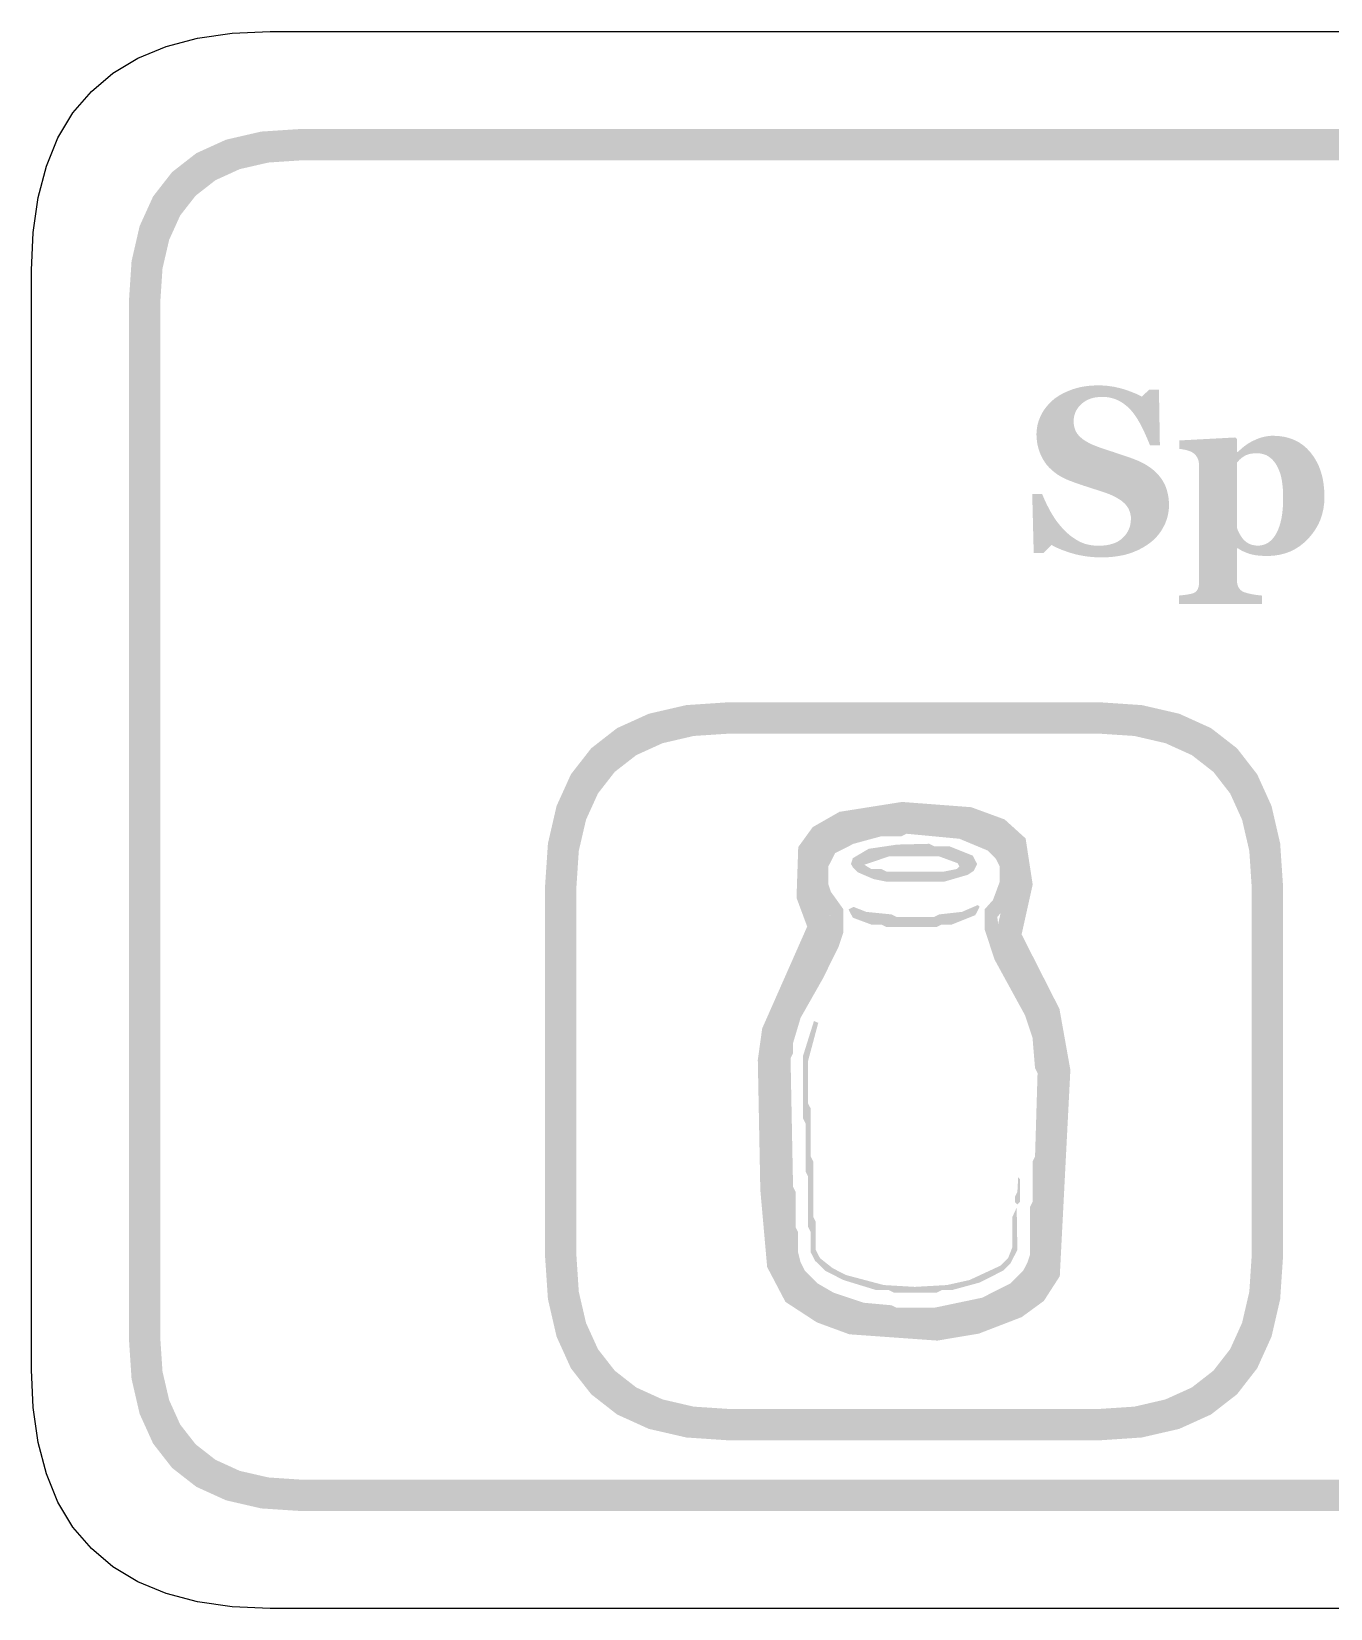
# Model space of a CAD drawing. Header units: millimetres. Extents: x 6 to 441, y 6 to 299.
# Drawn here: x 257.96 to 274.5, y 123.96 to 144.04 of the extents above; entities that cross this region are included whole.
import ezdxf

# ---------------------------------------------------------------- set-up
doc = ezdxf.new("R2010")
doc.units = ezdxf.units.MM
doc.layers.add('CUT', color=1, linetype='Continuous')
doc.layers.add('RASTER', color=7, linetype='Continuous')

msp = doc.modelspace()

# ---------------------------------------------------------------- hatches: boundary and pattern name
at = {"layer": 'RASTER'}
h = msp.add_hatch(color=7, dxfattribs=at)
h.paths.add_polyline_path([(259.2, 140.6), (259.234, 141.116), (259.337, 141.563), (259.509, 141.941), (259.75, 142.25), (260.059, 142.491), (260.438, 142.663), (260.884, 142.766), (261.4, 142.8), (318.6, 142.8), (319.116, 142.766), (319.563, 142.663), (319.941, 142.491), (320.25, 142.25), (320.491, 141.941), (320.663, 141.563), (320.766, 141.116), (320.8, 140.6), (320.8, 127.4), (320.766, 126.884), (320.662, 126.438), (320.491, 126.059), (320.25, 125.75), (319.941, 125.509), (319.563, 125.337), (319.116, 125.234), (318.6, 125.2), (261.4, 125.2), (260.884, 125.234), (260.438, 125.337), (260.059, 125.509), (259.75, 125.75), (259.509, 126.059), (259.337, 126.438), (259.234, 126.884), (259.2, 127.4)])
h.paths.add_polyline_path([(259.6, 140.6), (259.6, 127.4), (259.628, 126.978), (259.713, 126.613), (259.853, 126.303), (260.05, 126.05), (260.303, 125.853), (260.612, 125.712), (260.978, 125.628), (261.4, 125.6), (318.6, 125.6), (319.022, 125.628), (319.388, 125.712), (319.697, 125.853), (319.95, 126.05), (320.147, 126.303), (320.287, 126.613), (320.372, 126.978), (320.4, 127.4), (320.4, 140.6), (320.372, 141.022), (320.287, 141.388), (320.147, 141.697), (319.95, 141.95), (319.697, 142.147), (319.388, 142.288), (319.022, 142.372), (318.6, 142.4), (261.4, 142.4), (260.978, 142.372), (260.612, 142.288), (260.303, 142.147), (260.05, 141.95), (259.853, 141.697), (259.713, 141.388), (259.628, 141.022), (259.6, 140.6)], flags=0)
msp.add_hatch(color=7, dxfattribs=at).paths.add_polyline_path([(271.584, 137.344), (271.537, 137.345), (271.49, 137.347), (271.445, 137.351), (271.4, 137.356), (271.356, 137.363), (271.313, 137.371), (271.27, 137.38), (271.229, 137.391), (271.188, 137.403), (271.15, 137.416), (271.112, 137.429), (271.077, 137.442), (271.043, 137.457), (271.01, 137.471), (270.979, 137.487), (270.95, 137.503), (270.849, 137.4), (270.724, 137.4), (270.705, 138.151), (270.831, 138.151), (270.842, 138.125), (270.854, 138.097), (270.866, 138.07), (270.879, 138.042), (270.893, 138.013), (270.908, 137.984), (270.923, 137.955), (270.939, 137.926), (270.956, 137.897), (270.974, 137.868), (270.992, 137.84), (271.01, 137.813), (271.03, 137.787), (271.05, 137.762), (271.071, 137.737), (271.092, 137.713), (271.114, 137.69), (271.138, 137.667), (271.162, 137.645), (271.186, 137.624), (271.212, 137.605), (271.238, 137.587), (271.264, 137.57), (271.292, 137.554), (271.32, 137.539), (271.349, 137.527), (271.38, 137.516), (271.412, 137.508), (271.445, 137.501), (271.479, 137.496), (271.514, 137.493), (271.55, 137.492), (271.599, 137.494), (271.644, 137.498), (271.687, 137.506), (271.726, 137.517), (271.763, 137.53), (271.797, 137.547), (271.828, 137.567), (271.856, 137.59), (271.881, 137.615), (271.902, 137.642), (271.92, 137.67), (271.935, 137.7), (271.947, 137.731), (271.955, 137.764), (271.96, 137.799), (271.962, 137.835), (271.961, 137.865), (271.956, 137.893), (271.949, 137.921), (271.939, 137.947), (271.927, 137.972), (271.911, 137.996), (271.893, 138.018), (271.872, 138.039), (271.848, 138.06), (271.821, 138.079), (271.79, 138.098), (271.757, 138.116), (271.721, 138.134), (271.681, 138.151), (271.638, 138.167), (271.593, 138.182), (271.562, 138.192), (271.532, 138.202), (271.503, 138.211), (271.475, 138.22), (271.447, 138.229), (271.419, 138.238), (271.393, 138.247), (271.366, 138.255), (271.341, 138.264), (271.316, 138.272), (271.291, 138.281), (271.266, 138.29), (271.242, 138.298), (271.219, 138.307), (271.195, 138.316), (271.172, 138.324), (271.122, 138.346), (271.074, 138.371), (271.03, 138.397), (270.99, 138.426), (270.953, 138.457), (270.919, 138.49), (270.888, 138.525), (270.861, 138.563), (270.837, 138.602), (270.817, 138.643), (270.799, 138.685), (270.785, 138.728), (270.774, 138.771), (270.766, 138.817), (270.761, 138.863), (270.759, 138.91), (270.76, 138.941), (270.763, 138.97), (270.767, 139), (270.772, 139.029), (270.78, 139.059), (270.789, 139.087), (270.8, 139.116), (270.812, 139.144), (270.826, 139.172), (270.841, 139.199), (270.858, 139.225), (270.877, 139.25), (270.897, 139.275), (270.918, 139.299), (270.941, 139.323), (270.966, 139.345), (270.991, 139.366), (271.018, 139.385), (271.046, 139.404), (271.076, 139.421), (271.108, 139.438), (271.141, 139.453), (271.177, 139.468), (271.213, 139.482), (271.252, 139.494), (271.29, 139.505), (271.33, 139.514), (271.371, 139.521), (271.412, 139.527), (271.455, 139.531), (271.498, 139.533), (271.542, 139.534), (271.584, 139.534), (271.627, 139.531), (271.668, 139.528), (271.709, 139.522), (271.749, 139.516), (271.788, 139.507), (271.827, 139.498), (271.865, 139.487), (271.902, 139.475), (271.937, 139.463), (271.969, 139.451), (272, 139.439), (272.029, 139.427), (272.055, 139.415), (272.08, 139.403), (272.103, 139.391), (272.192, 139.479), (272.319, 139.479), (272.331, 138.77), (272.205, 138.77), (272.194, 138.798), (272.182, 138.827), (272.17, 138.856), (272.157, 138.885), (272.144, 138.914), (272.131, 138.944), (272.116, 138.974), (272.102, 139.003), (272.087, 139.032), (272.072, 139.06), (272.056, 139.087), (272.041, 139.113), (272.025, 139.137), (272.009, 139.16), (271.993, 139.181), (271.977, 139.202), (271.958, 139.222), (271.939, 139.242), (271.92, 139.261), (271.899, 139.278), (271.878, 139.295), (271.857, 139.31), (271.834, 139.324), (271.811, 139.337), (271.787, 139.349), (271.762, 139.359), (271.736, 139.368), (271.709, 139.375), (271.681, 139.381), (271.652, 139.385), (271.622, 139.387), (271.591, 139.388), (271.553, 139.386), (271.516, 139.382), (271.481, 139.375), (271.448, 139.365), (271.416, 139.353), (271.387, 139.338), (271.359, 139.319), (271.333, 139.298), (271.309, 139.275), (271.289, 139.251), (271.272, 139.225), (271.258, 139.198), (271.247, 139.17), (271.239, 139.141), (271.234, 139.11), (271.232, 139.077), (271.234, 139.047), (271.238, 139.018), (271.245, 138.99), (271.254, 138.964), (271.266, 138.939), (271.281, 138.916), (271.299, 138.894), (271.32, 138.874), (271.343, 138.854), (271.369, 138.835), (271.399, 138.817), (271.431, 138.799), (271.467, 138.782), (271.505, 138.766), (271.547, 138.75), (271.591, 138.734), (271.618, 138.725), (271.646, 138.716), (271.673, 138.707), (271.701, 138.698), (271.729, 138.689), (271.756, 138.68), (271.784, 138.67), (271.813, 138.661), (271.84, 138.652), (271.867, 138.643), (271.894, 138.634), (271.919, 138.625), (271.944, 138.617), (271.968, 138.608), (271.991, 138.599), (272.013, 138.591), (272.065, 138.569), (272.113, 138.546), (272.158, 138.521), (272.2, 138.493), (272.239, 138.464), (272.275, 138.433), (272.307, 138.4), (272.336, 138.365), (272.362, 138.327), (272.385, 138.288), (272.404, 138.247), (272.419, 138.203), (272.431, 138.157), (272.44, 138.109), (272.445, 138.059), (272.447, 138.006), (272.446, 137.973), (272.443, 137.94), (272.438, 137.907), (272.431, 137.874), (272.422, 137.841), (272.411, 137.809), (272.399, 137.777), (272.384, 137.746), (272.367, 137.715), (272.35, 137.685), (272.33, 137.657), (272.31, 137.63), (272.288, 137.605), (272.265, 137.581), (272.24, 137.558), (272.214, 137.536), (272.184, 137.514), (272.153, 137.493), (272.121, 137.473), (272.088, 137.455), (272.053, 137.437), (272.017, 137.422), (271.981, 137.407), (271.943, 137.394), (271.904, 137.382), (271.863, 137.372), (271.82, 137.364), (271.776, 137.357), (271.731, 137.351), (271.683, 137.347), (271.634, 137.345), (271.584, 137.344)])
h = msp.add_hatch(color=7, dxfattribs=at)
h.paths.add_polyline_path([(274.427, 138.113), (274.424, 138.037), (274.414, 137.964), (274.398, 137.894), (274.376, 137.826), (274.347, 137.761), (274.311, 137.699), (274.269, 137.64), (274.221, 137.583), (274.167, 137.531), (274.111, 137.486), (274.05, 137.448), (273.987, 137.417), (273.92, 137.393), (273.849, 137.376), (273.775, 137.365), (273.698, 137.362), (273.663, 137.362), (273.631, 137.364), (273.6, 137.366), (273.57, 137.369), (273.543, 137.373), (273.516, 137.378), (273.492, 137.384), (273.469, 137.39), (273.448, 137.398), (273.427, 137.406), (273.408, 137.414), (273.389, 137.422), (273.371, 137.431), (273.355, 137.44), (273.339, 137.45), (273.324, 137.46), (273.313, 137.46), (273.313, 137.048), (273.313, 137.036), (273.314, 137.024), (273.316, 137.012), (273.318, 137), (273.321, 136.99), (273.325, 136.979), (273.33, 136.969), (273.335, 136.959), (273.341, 136.95), (273.348, 136.941), (273.355, 136.933), (273.362, 136.926), (273.371, 136.919), (273.38, 136.913), (273.389, 136.908), (273.399, 136.903), (273.409, 136.899), (273.421, 136.896), (273.433, 136.892), (273.447, 136.888), (273.461, 136.884), (273.477, 136.881), (273.493, 136.877), (273.511, 136.874), (273.529, 136.871), (273.546, 136.868), (273.562, 136.866), (273.577, 136.864), (273.592, 136.862), (273.606, 136.86), (273.619, 136.859), (273.632, 136.858), (273.632, 136.75), (272.574, 136.75), (272.574, 136.858), (272.584, 136.859), (272.594, 136.86), (272.604, 136.861), (272.616, 136.862), (272.627, 136.864), (272.64, 136.865), (272.653, 136.867), (272.667, 136.869), (272.68, 136.871), (272.693, 136.873), (272.704, 136.875), (272.715, 136.877), (272.725, 136.879), (272.734, 136.881), (272.743, 136.884), (272.75, 136.886), (272.761, 136.89), (272.772, 136.895), (272.781, 136.901), (272.789, 136.908), (272.797, 136.915), (272.803, 136.923), (272.809, 136.931), (272.814, 136.941), (272.818, 136.951), (272.821, 136.961), (272.824, 136.971), (272.826, 136.982), (272.828, 136.994), (272.83, 137.005), (272.83, 137.017), (272.831, 137.029), (272.831, 138.528), (272.829, 138.54), (272.827, 138.551), (272.825, 138.563), (272.823, 138.573), (272.82, 138.584), (272.816, 138.594), (272.812, 138.604), (272.808, 138.613), (272.803, 138.622), (272.797, 138.631), (272.791, 138.639), (272.784, 138.647), (272.777, 138.655), (272.768, 138.663), (272.76, 138.67), (272.75, 138.677), (272.742, 138.682), (272.734, 138.686), (272.725, 138.691), (272.716, 138.695), (272.706, 138.699), (272.695, 138.702), (272.684, 138.706), (272.672, 138.709), (272.66, 138.712), (272.648, 138.715), (272.636, 138.717), (272.624, 138.719), (272.613, 138.721), (272.601, 138.723), (272.589, 138.724), (272.577, 138.726), (272.577, 138.833), (273.291, 138.871), (273.313, 138.852), (273.313, 138.689), (273.324, 138.686), (273.349, 138.71), (273.374, 138.732), (273.4, 138.754), (273.426, 138.773), (273.453, 138.792), (273.481, 138.809), (273.51, 138.824), (273.539, 138.838), (273.568, 138.851), (273.598, 138.862), (273.627, 138.872), (273.656, 138.879), (273.685, 138.885), (273.714, 138.889), (273.743, 138.892), (273.772, 138.893), (273.846, 138.889), (273.916, 138.879), (273.982, 138.862), (274.044, 138.839), (274.102, 138.809), (274.156, 138.772), (274.206, 138.728), (274.251, 138.678), (274.293, 138.622), (274.328, 138.562), (274.359, 138.498), (274.383, 138.43), (274.403, 138.357), (274.416, 138.28), (274.424, 138.199), (274.427, 138.113)])
h.paths.add_polyline_path([(273.901, 138.108), (273.901, 138.135), (273.9, 138.162), (273.899, 138.189), (273.897, 138.215), (273.895, 138.241), (273.892, 138.267), (273.889, 138.292), (273.885, 138.318), (273.881, 138.342), (273.876, 138.367), (273.87, 138.39), (273.863, 138.413), (273.855, 138.435), (273.847, 138.456), (273.838, 138.477), (273.828, 138.497), (273.818, 138.516), (273.807, 138.535), (273.795, 138.552), (273.782, 138.568), (273.769, 138.583), (273.754, 138.598), (273.739, 138.611), (273.723, 138.623), (273.707, 138.634), (273.689, 138.644), (273.67, 138.652), (273.651, 138.658), (273.631, 138.663), (273.61, 138.667), (273.587, 138.669), (273.564, 138.67), (273.541, 138.67), (273.519, 138.668), (273.498, 138.665), (273.479, 138.662), (273.46, 138.657), (273.443, 138.651), (273.427, 138.645), (273.412, 138.637), (273.398, 138.629), (273.384, 138.619), (273.371, 138.61), (273.359, 138.599), (273.346, 138.588), (273.335, 138.576), (273.323, 138.564), (273.313, 138.551), (273.313, 137.721), (273.315, 137.713), (273.318, 137.705), (273.321, 137.696), (273.325, 137.687), (273.33, 137.678), (273.335, 137.667), (273.34, 137.657), (273.346, 137.645), (273.352, 137.634), (273.359, 137.623), (273.365, 137.613), (273.371, 137.604), (273.377, 137.595), (273.384, 137.586), (273.39, 137.579), (273.396, 137.571), (273.405, 137.562), (273.415, 137.553), (273.425, 137.545), (273.435, 137.537), (273.446, 137.53), (273.457, 137.524), (273.468, 137.518), (273.479, 137.513), (273.491, 137.508), (273.503, 137.504), (273.516, 137.501), (273.529, 137.499), (273.542, 137.496), (273.555, 137.495), (273.568, 137.494), (273.582, 137.494), (273.617, 137.496), (273.651, 137.504), (273.683, 137.516), (273.713, 137.533), (273.741, 137.555), (273.767, 137.582), (273.792, 137.613), (273.814, 137.65), (273.835, 137.691), (273.852, 137.737), (273.867, 137.787), (273.88, 137.842), (273.889, 137.902), (273.896, 137.966), (273.9, 138.034), (273.901, 138.108)], flags=0)
h = msp.add_hatch(color=7, dxfattribs=at)
h.paths.add_polyline_path([(264.5, 133.15), (264.537, 133.701), (264.647, 134.178), (264.83, 134.582), (265.088, 134.913), (265.418, 135.17), (265.822, 135.353), (266.299, 135.463), (266.85, 135.5), (271.55, 135.5), (272.101, 135.463), (272.578, 135.353), (272.982, 135.17), (273.313, 134.913), (273.57, 134.582), (273.753, 134.178), (273.863, 133.701), (273.9, 133.15), (273.9, 128.45), (273.863, 127.899), (273.753, 127.422), (273.57, 127.018), (273.313, 126.687), (272.982, 126.43), (272.578, 126.247), (272.101, 126.137), (271.55, 126.1), (266.85, 126.1), (266.299, 126.137), (265.822, 126.247), (265.418, 126.43), (265.088, 126.688), (264.83, 127.018), (264.647, 127.422), (264.537, 127.899), (264.5, 128.45)])
h.paths.add_polyline_path([(264.9, 133.15), (264.9, 128.45), (264.93, 127.993), (265.022, 127.597), (265.174, 127.262), (265.388, 126.988), (265.662, 126.774), (265.997, 126.622), (266.393, 126.53), (266.85, 126.5), (271.55, 126.5), (272.007, 126.53), (272.403, 126.622), (272.738, 126.774), (273.013, 126.988), (273.226, 127.262), (273.378, 127.597), (273.47, 127.993), (273.5, 128.45), (273.5, 133.15), (273.47, 133.607), (273.378, 134.003), (273.226, 134.338), (273.013, 134.612), (272.738, 134.826), (272.403, 134.978), (272.007, 135.07), (271.55, 135.1), (266.85, 135.1), (266.393, 135.07), (265.997, 134.978), (265.662, 134.826), (265.388, 134.613), (265.174, 134.338), (265.022, 134.003), (264.93, 133.607), (264.9, 133.15)], flags=0)
h = msp.add_hatch(color=7, dxfattribs=at)
h.paths.add_polyline_path([(269.046, 134.23), (269.928, 134.163), (270.354, 134.007), (270.621, 133.765), (270.711, 133.178), (270.57, 132.543), (271.052, 131.594), (271.191, 130.817), (271.056, 128.191), (270.853, 127.876), (270.571, 127.67), (270.026, 127.46), (269.497, 127.371), (268.376, 127.451), (267.962, 127.603), (267.562, 127.864), (267.329, 128.308), (267.242, 129.289), (267.21, 130.945), (267.266, 131.346), (267.839, 132.643), (267.703, 133.009), (267.725, 133.655), (267.909, 133.909), (268.25, 134.104)])
h.paths.add_polyline_path([(269.059, 133.908), (268.358, 133.797), (268.128, 133.665), (268.042, 133.546), (268.025, 133.062), (268.185, 132.632), (267.576, 131.257), (267.53, 130.926), (267.562, 129.307), (267.642, 128.4), (267.807, 128.086), (268.107, 127.891), (268.444, 127.767), (269.481, 127.693), (269.941, 127.771), (270.417, 127.953), (270.616, 128.1), (270.741, 128.292), (270.869, 130.797), (270.745, 131.491), (270.232, 132.501), (270.386, 133.189), (270.322, 133.604), (270.185, 133.728), (269.859, 133.847), (269.059, 133.908)], flags=0)
h = msp.add_hatch(color=7, dxfattribs=at)
h.paths.add_polyline_path([(268.856, 133.976), (269.521, 133.986), (269.585, 133.954), (269.714, 133.954), (270.067, 133.858), (270.301, 133.739), (270.366, 133.674), (270.452, 133.504), (270.484, 133.28), (270.452, 133.215), (270.452, 133.055), (270.366, 132.885), (270.26, 132.766), (270.292, 132.509), (270.475, 132.114), (270.838, 131.449), (270.934, 131), (270.934, 129.972), (270.902, 129.908), (270.902, 129.234), (270.87, 129.17), (270.87, 128.495), (270.838, 128.335), (270.751, 128.165), (270.526, 127.94), (270.067, 127.725), (269.65, 127.628), (269.425, 127.628), (269.361, 127.596), (269.039, 127.596), (268.975, 127.628), (268.558, 127.66), (268.237, 127.757), (267.874, 127.94), (267.681, 128.132), (267.595, 128.303), (267.53, 128.559), (267.498, 129.523), (267.466, 129.587), (267.466, 131.096), (267.595, 131.546), (268.076, 132.445), (268.14, 132.669), (268.131, 132.788), (268.034, 132.885), (267.948, 133.055), (267.916, 133.408), (268.034, 133.674), (268.163, 133.771), (268.526, 133.922)])
h.paths.add_polyline_path([(269.104, 133.825), (269.039, 133.793), (268.783, 133.793), (268.429, 133.697), (268.195, 133.578), (268.108, 133.408), (268.108, 133.183), (268.14, 133.087), (268.301, 132.862), (268.301, 132.573), (268.237, 132.38), (268.034, 131.973), (267.755, 131.481), (267.659, 131.16), (267.659, 131.032), (267.627, 130.968), (267.659, 129.33), (267.691, 129.266), (267.691, 128.816), (267.723, 128.752), (267.723, 128.495), (267.755, 128.367), (267.81, 128.261), (267.97, 128.1), (268.173, 127.982), (268.558, 127.853), (268.911, 127.821), (268.975, 127.789), (269.457, 127.789), (270.067, 127.917), (270.43, 128.1), (270.59, 128.261), (270.645, 128.367), (270.677, 128.463), (270.677, 129.073), (270.709, 129.137), (270.709, 129.651), (270.741, 129.715), (270.773, 130.775), (270.741, 130.839), (270.709, 131.225), (270.613, 131.514), (270.227, 132.22), (270.099, 132.605), (270.099, 132.862), (270.205, 132.981), (270.292, 133.215), (270.292, 133.408), (270.237, 133.514), (270.141, 133.61), (269.778, 133.761)], flags=0)
h.paths.add_polyline_path([(268.985, 133.687), (269.393, 133.697), (269.457, 133.665), (269.65, 133.665), (269.948, 133.546), (270.003, 133.44), (269.961, 133.353), (269.884, 133.302), (269.585, 133.215), (268.847, 133.215), (268.686, 133.247), (268.484, 133.334), (268.42, 133.398), (268.397, 133.44), (268.42, 133.514), (268.622, 133.633)], flags=0)
h.paths.add_polyline_path([(268.879, 133.536), (268.567, 133.43), (268.654, 133.376), (268.783, 133.376), (268.847, 133.344), (269.585, 133.344), (269.746, 133.376), (269.778, 133.408), (269.755, 133.45), (269.521, 133.536)], flags=0)
h.paths.add_polyline_path([(270.012, 132.917), (270.035, 132.894), (269.98, 132.788), (269.682, 132.669), (269.553, 132.669), (269.489, 132.637), (268.847, 132.637), (268.783, 132.669), (268.654, 132.669), (268.42, 132.756), (268.365, 132.862), (268.429, 132.894), (268.59, 132.83), (268.911, 132.798), (268.975, 132.766), (269.457, 132.766), (269.521, 132.798), (269.81, 132.83)], flags=0)
h.paths.add_polyline_path([(267.925, 131.44), (267.98, 131.417), (267.851, 130.936), (267.851, 130.39), (267.884, 130.325), (267.884, 129.715), (267.916, 129.651), (267.916, 128.945), (267.948, 128.881), (267.948, 128.527), (268.002, 128.421), (268.163, 128.293), (268.333, 128.206), (268.815, 128.078), (269.21, 128.055), (269.617, 128.078), (269.906, 128.142), (270.301, 128.325), (270.398, 128.421), (270.452, 128.559), (270.452, 128.945), (270.507, 129.064), (270.516, 128.527), (270.43, 128.357), (270.333, 128.261), (270.035, 128.11), (269.682, 128.014), (269.553, 128.014), (269.489, 127.982), (268.943, 127.982), (268.879, 128.014), (268.718, 128.014), (268.301, 128.142), (268.067, 128.261), (267.938, 128.389), (267.884, 128.495), (267.884, 128.752), (267.851, 128.816), (267.851, 129.459), (267.819, 129.523), (267.819, 130.133), (267.787, 130.197), (267.787, 131)], flags=0)
h.paths.add_polyline_path([(270.526, 129.449), (270.549, 129.426), (270.549, 129.137), (270.516, 129.105), (270.484, 129.137), (270.484, 129.202), (270.516, 129.266)], flags=0)

# ---------------------------------------------------------------- linework, layer by layer
at = {"layer": 'CUT'}
msp.add_lwpolyline([(319.001, 123.96), (260.999, 123.96), (260.517, 123.981), (260.075, 124.044), (259.675, 124.149), (259.315, 124.297), (258.997, 124.488), (258.722, 124.722), (258.488, 124.997), (258.297, 125.315), (258.149, 125.675), (258.044, 126.075), (257.981, 126.517), (257.96, 126.999), (257.96, 141.001), (257.981, 141.483), (258.044, 141.925), (258.149, 142.325), (258.297, 142.685), (258.488, 143.003), (258.722, 143.278), (258.997, 143.512), (259.315, 143.703), (259.675, 143.851), (260.075, 143.956), (260.517, 144.019), (260.999, 144.04), (319.001, 144.04)], dxfattribs=at)

doc.saveas('drawing.dxf')
